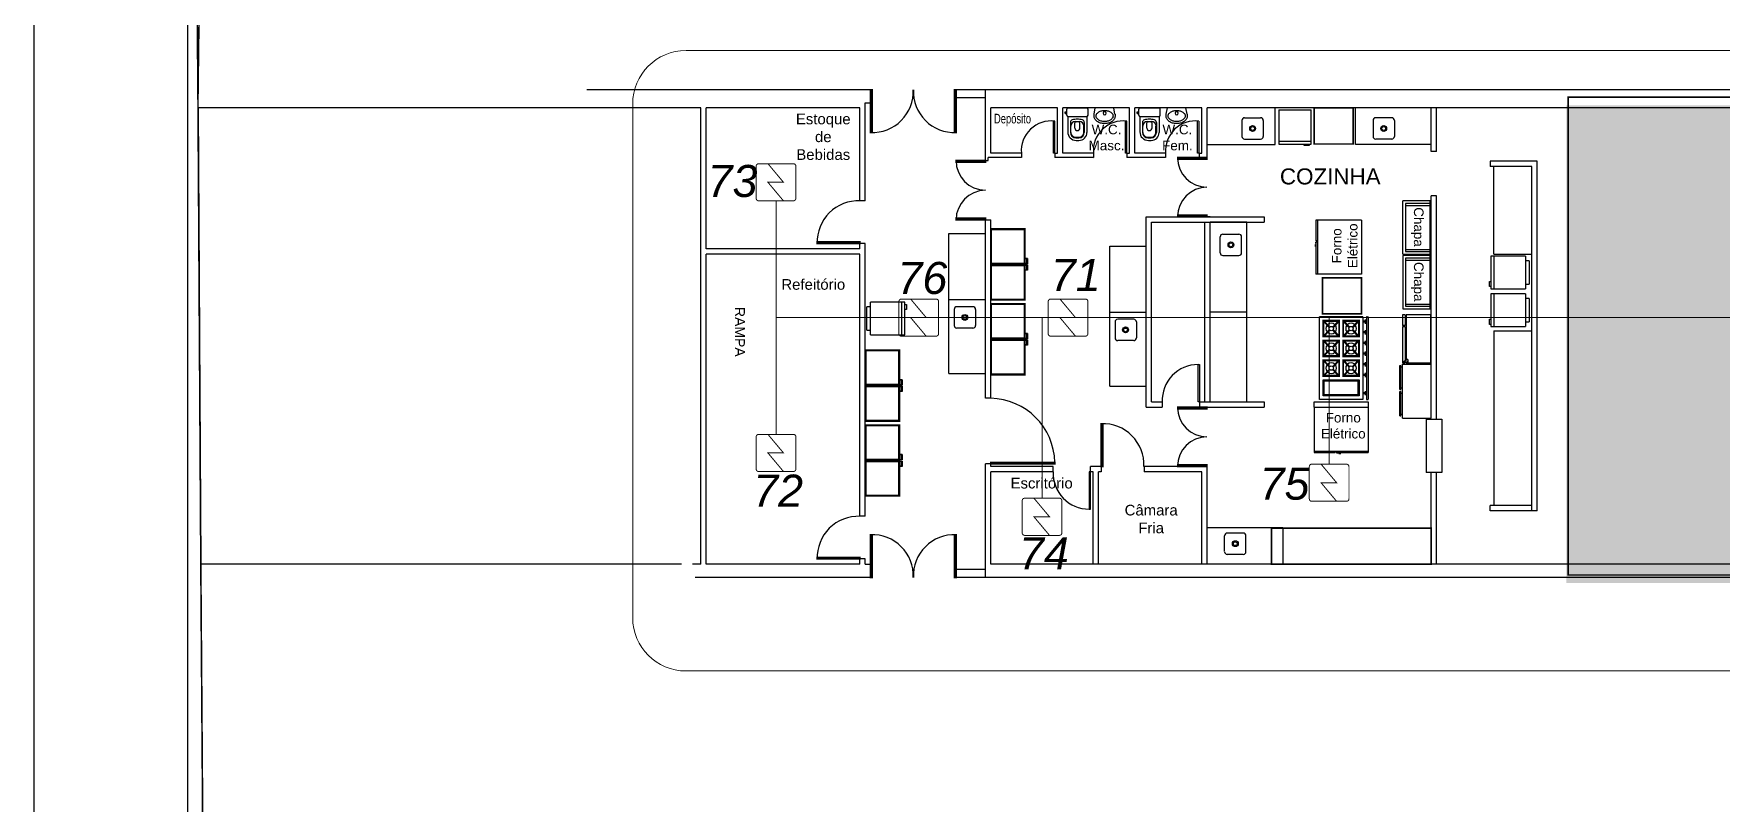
# Model space of a CAD drawing. Header units: metres. Extents: x -331 to 2982, y 362 to 2539.
# Drawn here: x 735.4 to 767, y 942.33 to 956.75 of the extents above; entities that cross this region are included whole.
import ezdxf
from ezdxf.enums import TextEntityAlignment as Align

# ---------------------------------------------------------------- set-up
doc = ezdxf.new("R2010")
doc.units = ezdxf.units.M
doc.layers.get('0').update_dxf_attribs({"color": 251})
doc.layers.add('_salas', color=251, linetype='Continuous', plot=False)
for name, color, linetype in [('CX', 251, 'Continuous'), ('DET. FUMAÇA', 1, 'Continuous'), ('Div', 251, 'Continuous'), ('Mob', 251, 'Continuous'), ('Pis', 251, 'Continuous')]:
    doc.layers.add(name, color=color, linetype=linetype)
doc.styles.add('ARIAL', font='arial.ttf')
doc.styles.add('DESTAQUE', font='arial.ttf', dxfattribs={"height": 0.4})
doc.styles.get("Standard").update_dxf_attribs({"font": 'arial.ttf', "height": 0.3})
doc.styles.add('X3G_ENTITY_14169C85', font='arial.ttf', dxfattribs={"height": 0.6})
doc.styles.add('X3G_ENTITY_14169C87', font='arial.ttf', dxfattribs={"height": 0.6})
doc.styles.add('X3G_ENTITY_14169C89', font='arial.ttf', dxfattribs={"height": 0.6})
doc.styles.add('X3G_ENTITY_14169C8B', font='arial.ttf', dxfattribs={"height": 0.6})
doc.styles.add('X3G_ENTITY_14169C8D', font='arial.ttf', dxfattribs={"height": 0.6})
doc.styles.add('X3G_ENTITY_14169C95', font='arial.ttf', dxfattribs={"height": 0.6})
doc.styles.add('X3G_ENTITY_14209911', font='arial.ttf', dxfattribs={"height": 0.2})

# ---------------------------------------------------------------- blocks, each defined once
blk = doc.blocks.new('Detector de fumaça')
at = {"layer": 'DET. FUMAÇA', "linetype": 'Continuous', "lineweight": 15, "const_width": 0.0187}
blk.add_lwpolyline([(774.599, 539.816), (775.249, 539.816, -0.414214), (775.296, 539.769), (775.296, 539.167, -0.414214), (775.249, 539.12), (774.599, 539.12, -0.414214), (774.553, 539.167), (774.553, 539.769, -0.414214)], format="xyb", close=True, dxfattribs=at)
blk.add_lwpolyline([(774.773, 539.816), (775.064, 539.468), (774.773, 539.468), (775.064, 539.12)], dxfattribs=at)
blk = doc.blocks.new('VOG13')
at = {"layer": 'Mob'}
for p, q in [((-23, -8.8), (-21.5, -8.8)), ((-23, -12.2), (-23, -8.8)), ((-23, -12.2), (-21.5, -12.2)), ((-21.5, -12.2), (-21.5, -8.8)), ((-21.5, -9), (-20, -9)), ((-21.5, -12), (-20, -12)), ((-20, -15), (-20, -4)), ((-18, -17.4), (-18, -46.5)), ((-17.5, -1.5), (17.5, -1.5)), ((-17.5, -17.5), (17.5, -17.5)), ((-13, -28.6), (-13, -35.9)), ((-4.8, -39.2), (-4.8, -28.6)), ((-3.8, -27.1), (3.8, -27.1)), ((4.8, -39.2), (4.8, -28.6)), ((13, -28.6), (13, -35.9)), ((18, -17.4), (18, -47.5)), ((20, -15), (20, -4)), ((-13, -35.9), (-13, -47.5)), ((-12.2, -47.6), (-12.2, -35.6)), ((-3.3, -56.6), (3.2, -56.6)), ((-3, -57.5), (3, -57.5)), ((-2, -62.5), (3, -62.5)), ((12.2, -47.6), (12.2, -35.6)), ((13, -35.9), (13, -47.5))]:
    blk.add_line(p, q, dxfattribs=at)
for centre, radius, start, end in [((-17.5, -4), 2.5, 90, 180), ((-17.5, -15), 2.5, 180, 270), ((-7.8, -28.7), 5.19, 109.3784, 179.5279), ((-3.8, -35.6), 8.5, 90, 180), ((5.6, -107.1), 84.6, 93.7724, 100.2788), ((-0.9, -40.3), 12.4, 85.9075, 108.4979), ((-5.6, -107.1), 84.6, 79.7212, 86.2276), ((0.9, -40.3), 12.4, 71.5021, 94.0925), ((3.8, -35.6), 8.5, 0, 90), ((7.8, -28.7), 5.19, 0.4721, 70.6216), ((17.5, -4), 2.5, 0, 90), ((17.5, -15), 2.5, 270, 0), ((-2, -46.5), 16, 180, 270), ((-3, -47.5), 10, 180, 270), ((-3.3, -47.6), 9, 180, 270), ((0, -39.2), 4.8, 180, 0), ((3, -47.5), 10, 270, 0), ((3, -47.5), 15, 270, 0), ((3.2, -47.6), 9, 270, 0)]:
    blk.add_arc(centre, radius, start, end, dxfattribs=at)
blk = doc.blocks.new('LAVAT-P')
for p, q in [((-0.194, -0.138), (-0.174, -0.02)), ((-0.174, -0.02), (0.174, -0.02)), ((0.194, -0.138), (0.174, -0.02))]:
    blk.add_line(p, q)
blk.add_lwpolyline([(-0.197, -0.172, 0.130645), (-0.184, -0.224, 0.106519), (-0.14, -0.273, 0.084024), (-0.078, -0.304, 0.072973), (0, -0.315, 0.072973), (0.078, -0.304, 0.084024), (0.14, -0.273, 0.106519), (0.184, -0.224, 0.130645), (0.198, -0.172, 0.130645)], format="xyb")
blk.add_lwpolyline([(0.16, -0.172, 0.130645), (0.151, -0.139, 0.106519), (0.117, -0.102, 0.084024), (0.067, -0.077, 0.072973), (0, -0.067, 0.072973), (-0.067, -0.077, 0.084024), (-0.117, -0.102, 0.106519), (-0.151, -0.139, 0.130645), (-0.159, -0.172, 0.130645), (-0.151, -0.205, 0.106519), (-0.117, -0.242, 0.084024), (-0.067, -0.267, 0.072973), (0, -0.277, 0.072973), (0.067, -0.267, 0.084024), (0.117, -0.242, 0.106519), (0.151, -0.205, 0.130645)], format="xyb", close=True)
blk.add_circle((0, -0.121), 0.03)
for start, end in [(170, 180), (360, 10)]:
    blk.add_arc((0, -0.172), 0.198, start, end)
blk = doc.blocks.new('porta .7')
at = {"layer": 'CX', "ltscale": 8}
blk.add_lwpolyline([(0, 0), (0.03, 0), (0.03, 0.7), (0, 0.7)], close=True, dxfattribs=at)
at = {"layer": 'CX', "color": 1, "ltscale": 8}
blk.add_arc((0.03, 0.029), 0.671, 357.4911, 90, dxfattribs=at)

msp = doc.modelspace()

# ---------------------------------------------------------------- hatches: boundary and pattern name
at = {"layer": '_salas', "transparency": 33554559}
h = msp.add_hatch(color=256, dxfattribs=at)
h.dxf.hatch_style = 1
h.paths.add_polyline_path([(779.351, 955.411), (776.826, 955.411), (776.826, 956.986), (779.351, 956.986), (792.881, 956.986), (792.881, 959.011), (795.12, 959.011), (795.12, 968.046), (770.956, 968.046), (770.956, 955.411), (764.106, 955.411), (764.106, 946.461), (770.956, 946.461), (770.956, 905.926), (795.406, 905.926), (795.406, 912.361), (773.841, 912.361), (773.841, 913.961), (777.366, 913.961), (777.366, 941.136), (776.426, 941.136), (776.426, 946.461), (779.351, 946.461)])

# ---------------------------------------------------------------- linework, layer by layer
at = {"lineweight": 0}
msp.add_lwpolyline([(924.793, 803.353), (923.977, 997.797, 0.414222), (918.991, 1002.798, 0.000679), (885.373, 1002.81), (885.373, 1011.002), (885.373, 1011.602), (886.346, 1011.602, 0.742789), (887.202, 1015.306), (883.812, 1016.616), (861.104, 1023.517), (822.286, 1041.497), (810.536, 1047.218), (766.937, 1070.37), (744.433, 1083.333), (742.89, 1084.221), (740.77, 1085.453, 0.577621), (738.214, 1083.99), (738.288, 1030.283), (738.258, 981.963), (738.478, 955.361), (738.53, 946.811), (739.233, 850.325)], format="xyb", dxfattribs=at)
msp.add_lwpolyline([(770.989, 955.561), (764.139, 955.561), (764.139, 946.611), (770.989, 946.611)], dxfattribs=at)
at = {"layer": 'CX', "ltscale": 8}
msp.add_lwpolyline([(757.236, 949.854), (757.206, 949.854), (757.206, 950.554), (757.236, 950.554)], close=True, dxfattribs=at)
at = {"layer": 'CX', "color": 251, "ltscale": 8, "true_color": 0x606060}
msp.add_arc((757.206, 949.883), 0.671, 90, 182.5089, dxfattribs=at)
at = {"layer": 'Div', "color": 230, "linetype": 'Continuous', "lineweight": 0}
for p, q in [((747.618, 956.436), (768.511, 956.436)), ((746.618, 945.813), (746.618, 955.436)), ((767.27, 944.813), (747.618, 944.813))]:
    msp.add_line(p, q, dxfattribs=at)
at = {"layer": 'Div', "lineweight": 0}
for p, q in [((758.653, 954.676), (758.653, 955.361)), ((760.153, 954.676), (760.153, 955.361)), ((761.574, 954.541), (761.574, 955.361)), ((761.674, 954.541), (761.674, 955.361)), ((761.674, 954.541), (761.574, 954.541)), ((763.554, 954.361), (762.674, 954.361)), ((762.674, 954.361), (762.674, 954.261)), ((763.454, 954.261), (762.674, 954.261)), ((763.454, 947.811), (763.454, 954.261)), ((763.554, 947.811), (763.554, 954.361)), ((761.674, 953.711), (761.574, 953.711)), ((761.574, 949.548), (761.574, 953.711)), ((761.674, 949.529), (761.674, 953.711)), ((756.236, 949.754), (756.236, 953.32)), ((756.236, 953.32), (758.445, 953.32)), ((756.336, 949.854), (756.336, 953.22)), ((756.336, 953.22), (758.445, 953.22)), ((757.436, 953.32), (757.336, 953.32)), ((757.336, 949.854), (757.336, 953.22)), ((757.436, 949.854), (757.436, 953.22)), ((758.121, 953.22), (757.436, 953.22)), ((752.539, 953.006), (753.224, 953.006)), ((752.539, 950.384), (753.224, 950.384)), ((756.236, 949.754), (756.536, 949.754)), ((756.336, 949.854), (756.536, 949.854)), ((756.536, 949.854), (756.536, 949.754)), ((757.236, 949.854), (758.445, 949.854)), ((757.236, 949.854), (757.236, 949.754)), ((757.236, 949.754), (758.445, 949.754)), ((761.477, 949.529), (761.77, 949.529)), ((761.477, 949.529), (761.477, 948.529)), ((761.77, 949.529), (761.77, 948.529)), ((753.324, 948.694), (754.524, 948.694)), ((757.274, 948.644), (757.374, 948.644)), ((761.77, 948.529), (761.477, 948.529)), ((761.574, 946.811), (761.574, 948.529)), ((761.674, 946.811), (761.674, 948.529)), ((763.454, 947.911), (762.674, 947.911)), ((762.674, 947.811), (762.674, 947.911)), ((763.554, 947.811), (762.674, 947.811))]:
    msp.add_line(p, q, dxfattribs=at)
at = {"layer": 'Div', "color": 150, "linetype": 'Continuous', "lineweight": 0}
for p, q in [((749.302, 949.245), (749.302, 953.619)), ((749.302, 951.432), (781.438, 951.432)), ((754.285, 948.049), (754.285, 951.432)), ((759.661, 948.687), (759.661, 951.432))]:
    msp.add_line(p, q, dxfattribs=at)
at = {"layer": 'Div', "lineweight": 0}
msp.add_lwpolyline([(754.524, 948.721), (754.524, 948.694), (753.324, 948.694), (753.324, 948.721)], close=True, dxfattribs=at)
at = {"layer": 'Div', "color": 230, "linetype": 'Continuous', "lineweight": 0}
for centre, start, end in [((747.618, 955.436), 90, 180), ((747.618, 945.813), 180, 270)]:
    msp.add_arc(centre, 1, start, end, dxfattribs=at)
at = {"layer": 'Pis'}
for p, q in [((738.478, 955.361), (738.773, 980.047)), ((735.401, 960.19), (735.406, 925.584)), ((738.281, 960.19), (738.286, 925.585)), ((751.074, 955.699), (745.759, 955.699)), ((753.224, 955.699), (752.674, 955.699)), ((769.359, 955.699), (753.224, 955.699)), ((753.224, 954.43), (753.224, 955.699)), ((753.224, 954.373), (753.224, 955.699)), ((738.478, 955.361), (738.53, 946.811)), ((745.834, 955.361), (738.478, 955.361)), ((747.894, 955.361), (745.834, 955.361)), ((747.894, 946.811), (747.894, 955.361)), ((750.874, 955.361), (747.994, 955.361)), ((747.994, 952.721), (747.994, 955.361)), ((750.874, 953.621), (750.874, 955.361)), ((750.974, 953.621), (750.974, 955.454)), ((750.974, 955.454), (751.074, 955.454)), ((753.224, 955.549), (752.674, 955.549)), ((754.574, 955.361), (753.324, 955.361)), ((753.324, 954.511), (753.324, 955.361)), ((754.574, 954.511), (754.574, 955.361)), ((755.924, 955.361), (754.674, 955.361)), ((754.674, 954.511), (754.674, 955.361)), ((755.924, 954.511), (755.924, 955.361)), ((757.274, 955.361), (756.024, 955.361)), ((756.024, 954.511), (756.024, 955.361)), ((757.274, 954.511), (757.274, 955.361)), ((769.359, 955.361), (757.374, 955.361)), ((757.374, 954.43), (757.374, 955.361)), ((758.653, 954.676), (758.653, 955.361)), ((760.153, 954.676), (760.153, 955.361)), ((761.574, 954.541), (761.574, 955.361)), ((761.674, 954.541), (761.674, 955.361)), ((754.497, 954.511), (754.497, 955.111)), ((754.524, 954.511), (754.524, 955.111)), ((754.524, 954.511), (754.524, 955.111)), ((755.847, 954.511), (755.847, 955.111)), ((755.874, 954.511), (755.874, 955.111)), ((755.874, 954.511), (755.874, 955.111)), ((757.197, 954.511), (757.197, 955.111)), ((757.224, 954.511), (757.224, 955.111)), ((757.224, 954.511), (757.224, 955.111)), ((758.028, 955.124), (758.028, 954.826)), ((758.078, 955.176), (758.378, 955.176)), ((758.078, 955.176), (758.378, 955.176)), ((758.428, 955.124), (758.428, 954.826)), ((758.716, 955.327), (758.716, 954.683)), ((758.716, 955.327), (759.327, 955.327)), ((759.327, 954.683), (759.327, 955.327)), ((760.483, 955.124), (760.483, 954.826)), ((760.833, 955.176), (760.533, 955.176)), ((760.833, 955.176), (760.533, 955.176)), ((760.883, 955.124), (760.883, 954.826)), ((758.078, 954.776), (758.378, 954.776)), ((758.716, 954.739), (759.327, 954.739)), ((760.833, 954.776), (760.533, 954.776)), ((753.897, 954.43), (753.274, 954.43)), ((753.274, 954.373), (753.274, 954.43)), ((753.897, 954.511), (753.324, 954.511)), ((753.897, 954.511), (753.897, 954.43)), ((754.524, 954.511), (754.497, 954.511)), ((754.524, 954.511), (754.497, 954.511)), ((754.524, 954.511), (754.574, 954.511)), ((754.524, 954.511), (754.524, 954.43)), ((755.247, 954.43), (754.524, 954.43)), ((755.247, 954.511), (754.674, 954.511)), ((755.247, 954.511), (755.247, 954.43)), ((755.874, 954.511), (755.847, 954.511)), ((755.874, 954.511), (755.847, 954.511)), ((755.874, 954.511), (755.924, 954.511)), ((755.874, 954.511), (755.874, 954.43)), ((756.597, 954.43), (755.874, 954.43)), ((756.597, 954.511), (756.024, 954.511)), ((756.597, 954.511), (756.597, 954.43)), ((757.224, 954.511), (757.197, 954.511)), ((757.224, 954.511), (757.197, 954.511)), ((757.224, 954.511), (757.274, 954.511)), ((757.224, 954.511), (757.224, 954.43)), ((757.374, 954.43), (757.224, 954.43)), ((757.224, 954.43), (757.374, 954.43)), ((757.374, 954.676), (758.653, 954.676)), ((758.716, 954.683), (759.327, 954.683)), ((759.191, 954.654), (759.191, 954.683)), ((759.285, 954.654), (759.191, 954.654)), ((759.285, 954.683), (759.285, 954.654)), ((761.574, 954.676), (760.153, 954.676)), ((761.674, 954.541), (761.574, 954.541)), ((753.224, 954.373), (753.274, 954.373)), ((755.247, 954.411), (755.247, 954.411)), ((755.247, 954.411), (755.247, 954.411)), ((755.247, 954.411), (755.247, 954.411)), ((755.247, 954.411), (755.247, 954.411)), ((755.247, 954.411), (755.247, 954.411)), ((763.554, 954.361), (762.674, 954.361)), ((762.674, 954.361), (762.674, 954.261)), ((763.454, 954.261), (762.674, 954.261)), ((762.748, 952.623), (762.748, 954.261)), ((763.454, 947.811), (763.454, 954.261)), ((763.554, 947.811), (763.554, 954.361)), ((750.974, 953.621), (750.874, 953.621)), ((761.574, 953.619), (761.044, 953.619)), ((761.044, 952.619), (761.044, 953.619)), ((761.544, 953.569), (761.094, 953.569)), ((761.094, 953.569), (761.094, 952.669)), ((761.544, 953.529), (761.094, 953.529)), ((761.544, 953.619), (761.544, 952.619)), ((761.674, 953.711), (761.574, 953.711)), ((761.574, 949.548), (761.574, 953.711)), ((761.574, 952.619), (761.574, 953.619)), ((761.674, 949.529), (761.674, 953.711)), ((753.224, 949.921), (753.224, 953.263)), ((753.224, 953.263), (753.324, 953.263)), ((753.324, 949.921), (753.324, 953.263)), ((756.236, 949.754), (756.236, 953.32)), ((756.236, 953.32), (758.445, 953.32)), ((756.336, 949.854), (756.336, 953.22)), ((756.336, 953.22), (758.445, 953.22)), ((757.436, 953.32), (757.336, 953.32)), ((757.336, 949.854), (757.336, 953.22)), ((757.436, 949.854), (757.436, 953.22)), ((758.121, 953.22), (757.436, 953.22)), ((758.121, 949.854), (758.121, 953.22)), ((758.445, 953.32), (758.445, 953.22)), ((759.413, 953.259), (759.413, 952.869)), ((759.443, 953.259), (759.413, 953.259)), ((759.443, 953.259), (759.443, 952.247)), ((760.264, 953.259), (759.443, 953.259)), ((760.264, 953.259), (760.264, 952.247)), ((752.539, 950.384), (752.539, 953.006)), ((752.539, 953.006), (753.224, 953.006)), ((757.621, 952.645), (757.621, 952.945)), ((757.621, 952.645), (757.621, 952.945)), ((757.673, 952.995), (757.971, 952.995)), ((758.021, 952.645), (758.021, 952.945)), ((759.443, 952.869), (759.413, 952.869)), ((759.413, 952.847), (759.413, 952.247)), ((759.443, 952.847), (759.413, 952.847)), ((750.874, 952.721), (747.994, 952.721)), ((750.874, 952.621), (747.994, 952.621)), ((747.994, 946.811), (747.994, 952.621)), ((750.874, 952.721), (750.874, 952.821)), ((750.974, 952.821), (750.874, 952.821)), ((750.874, 947.711), (750.874, 952.621)), ((750.974, 947.711), (750.974, 952.821)), ((754.014, 952.539), (753.964, 952.539)), ((754.014, 952.534), (753.964, 952.534)), ((753.994, 952.534), (753.994, 952.444)), ((754.014, 952.539), (754.014, 952.439)), ((755.551, 950.15), (755.551, 952.772)), ((755.551, 952.772), (756.236, 952.772)), ((757.673, 952.595), (757.971, 952.595)), ((759.413, 952.83), (759.397, 952.83)), ((759.397, 952.799), (759.397, 952.765)), ((759.397, 952.796), (759.413, 952.796)), ((761.044, 952.619), (761.574, 952.619)), ((761.574, 952.594), (761.044, 952.594)), ((761.044, 952.594), (761.044, 951.594)), ((761.094, 952.709), (761.544, 952.709)), ((761.094, 952.669), (761.544, 952.669)), ((761.544, 952.544), (761.094, 952.544)), ((761.094, 952.544), (761.094, 951.644)), ((761.544, 952.594), (761.544, 951.594)), ((763.336, 952.584), (762.692, 952.584)), ((762.692, 952.584), (762.692, 951.974)), ((762.748, 952.623), (763.454, 952.623)), ((762.748, 952.584), (762.748, 951.974)), ((763.336, 952.584), (763.336, 951.974)), ((753.964, 952.439), (753.324, 952.439)), ((753.964, 952.419), (753.324, 952.419)), ((754.014, 952.444), (753.964, 952.444)), ((754.014, 952.439), (753.964, 952.439)), ((753.964, 952.419), (754.014, 952.419)), ((753.964, 952.414), (754.014, 952.414)), ((754.014, 952.324), (753.964, 952.324)), ((754.014, 952.319), (753.964, 952.319)), ((753.994, 952.414), (753.994, 952.324)), ((754.014, 952.419), (754.014, 952.319)), ((759.443, 952.247), (759.413, 952.247)), ((760.264, 952.247), (759.443, 952.247)), ((761.544, 952.504), (761.094, 952.504)), ((763.405, 952.498), (763.336, 952.498)), ((763.405, 952.498), (763.405, 952.059)), ((762.663, 952.109), (762.692, 952.109)), ((762.663, 952.015), (762.663, 952.109)), ((762.692, 952.015), (762.663, 952.015)), ((762.692, 951.974), (763.336, 951.974)), ((763.336, 952.059), (763.405, 952.059)), ((751.001, 951.196), (751.001, 951.635)), ((751.07, 951.635), (751.001, 951.635)), ((751.714, 951.721), (751.07, 951.721)), ((751.07, 951.11), (751.07, 951.721)), ((751.658, 951.11), (751.658, 951.721)), ((751.714, 951.11), (751.714, 951.721)), ((751.714, 951.68), (751.743, 951.68)), ((751.743, 951.586), (751.714, 951.586)), ((751.743, 951.68), (751.743, 951.586)), ((752.539, 951.771), (753.224, 951.771)), ((752.639, 951.586), (752.639, 951.286)), ((752.986, 951.636), (752.689, 951.636)), ((753.039, 951.586), (753.039, 951.286)), ((753.039, 951.586), (753.039, 951.286)), ((761.044, 951.594), (761.574, 951.594)), ((761.094, 951.684), (761.544, 951.684)), ((761.094, 951.644), (761.544, 951.644)), ((763.336, 951.875), (762.692, 951.875)), ((762.692, 951.875), (762.692, 951.264)), ((762.748, 951.875), (762.748, 951.264)), ((763.336, 951.875), (763.336, 951.264)), ((763.405, 951.789), (763.336, 951.789)), ((763.405, 951.789), (763.405, 951.35)), ((755.551, 951.537), (756.236, 951.537)), ((755.651, 951.352), (755.651, 951.052)), ((755.998, 951.402), (755.701, 951.402)), ((756.051, 951.352), (756.051, 951.052)), ((756.051, 951.352), (756.051, 951.052)), ((758.121, 951.537), (757.436, 951.537)), ((760.291, 951.446), (759.481, 951.446)), ((759.481, 949.896), (759.481, 951.446)), ((759.561, 951.086), (759.561, 951.366)), ((759.561, 951.366), (759.841, 951.366)), ((759.561, 951.356), (759.66, 951.249)), ((759.571, 951.366), (759.67, 951.259)), ((759.66, 951.249), (759.67, 951.259)), ((759.831, 951.366), (759.731, 951.259)), ((759.741, 951.249), (759.731, 951.259)), ((759.841, 951.356), (759.741, 951.249)), ((759.841, 951.366), (759.841, 951.086)), ((759.931, 951.086), (759.931, 951.366)), ((759.931, 951.366), (760.211, 951.366)), ((759.931, 951.356), (760.03, 951.249)), ((759.941, 951.366), (760.04, 951.259)), ((760.03, 951.249), (760.04, 951.259)), ((760.201, 951.366), (760.101, 951.259)), ((760.111, 951.249), (760.101, 951.259)), ((760.211, 951.356), (760.111, 951.249)), ((760.211, 951.366), (760.211, 951.086)), ((760.334, 951.365), (760.29, 951.365)), ((760.334, 951.345), (760.29, 951.345)), ((760.291, 951.446), (760.291, 949.896)), ((760.361, 951.365), (760.357, 951.365)), ((760.361, 951.345), (760.357, 951.345)), ((760.361, 951.439), (760.361, 949.903)), ((760.368, 951.446), (760.384, 951.446)), ((760.391, 951.439), (760.391, 949.903)), ((761.086, 951.482), (761.036, 951.482)), ((761.036, 951.482), (761.036, 951.282)), ((761.086, 951.282), (761.036, 951.282)), ((761.036, 951.262), (761.036, 950.582)), ((761.086, 951.262), (761.036, 951.262)), ((761.086, 951.482), (761.086, 951.282)), ((761.106, 951.452), (761.086, 951.452)), ((761.106, 951.312), (761.086, 951.312)), ((761.086, 951.262), (761.086, 950.628)), ((761.106, 951.482), (761.106, 950.639)), ((761.563, 951.482), (761.106, 951.482)), ((761.563, 950.582), (761.563, 951.482)), ((762.663, 951.4), (762.692, 951.4)), ((762.663, 951.306), (762.663, 951.4)), ((762.692, 951.306), (762.663, 951.306)), ((762.692, 951.264), (763.336, 951.264)), ((763.336, 951.35), (763.405, 951.35)), ((751.001, 951.196), (751.07, 951.196)), ((751.07, 951.11), (751.714, 951.11)), ((752.986, 951.236), (752.689, 951.236)), ((753.964, 951.036), (753.324, 951.036)), ((753.964, 951.016), (753.324, 951.016)), ((754.014, 951.136), (753.964, 951.136)), ((754.014, 951.131), (753.964, 951.131)), ((754.014, 951.041), (753.964, 951.041)), ((754.014, 951.036), (753.964, 951.036)), ((753.964, 951.016), (754.014, 951.016)), ((753.964, 951.011), (754.014, 951.011)), ((753.994, 951.131), (753.994, 951.041)), ((753.994, 951.011), (753.994, 950.921)), ((754.014, 951.136), (754.014, 951.036)), ((754.014, 951.016), (754.014, 950.916)), ((755.998, 951.002), (755.701, 951.002)), ((759.561, 951.096), (759.66, 951.203)), ((759.841, 951.086), (759.561, 951.086)), ((759.561, 950.716), (759.561, 950.996)), ((759.561, 950.996), (759.841, 950.996)), ((759.561, 950.986), (759.66, 950.879)), ((759.571, 951.086), (759.67, 951.193)), ((759.571, 950.996), (759.67, 950.889)), ((759.66, 951.203), (759.67, 951.193)), ((759.741, 951.203), (759.731, 951.193)), ((759.831, 951.086), (759.731, 951.193)), ((759.831, 950.996), (759.731, 950.889)), ((759.841, 951.096), (759.741, 951.203)), ((759.841, 950.986), (759.741, 950.879)), ((759.841, 950.996), (759.841, 950.716)), ((759.931, 951.096), (760.03, 951.203)), ((760.211, 951.086), (759.931, 951.086)), ((759.931, 950.996), (760.211, 950.996)), ((759.931, 950.716), (759.931, 950.996)), ((759.931, 950.986), (760.03, 950.879)), ((759.941, 951.086), (760.04, 951.193)), ((759.941, 950.996), (760.04, 950.889)), ((760.03, 951.203), (760.04, 951.193)), ((760.111, 951.203), (760.101, 951.193)), ((760.201, 951.086), (760.101, 951.193)), ((760.201, 950.996), (760.101, 950.889)), ((760.211, 951.096), (760.111, 951.203)), ((760.211, 950.986), (760.111, 950.879)), ((760.211, 950.996), (760.211, 950.716)), ((760.334, 951.165), (760.29, 951.165)), ((760.334, 951.145), (760.29, 951.145)), ((760.334, 950.965), (760.29, 950.965)), ((760.334, 950.945), (760.29, 950.945)), ((760.361, 951.165), (760.357, 951.165)), ((760.361, 951.145), (760.357, 951.145)), ((760.361, 950.965), (760.357, 950.965)), ((760.361, 950.945), (760.357, 950.945)), ((761.106, 951.232), (761.086, 951.232)), ((761.091, 951.232), (761.091, 950.631)), ((761.101, 951.232), (761.101, 950.636)), ((762.748, 951.187), (762.748, 947.911)), ((762.748, 951.187), (763.454, 951.187)), ((754.014, 950.921), (753.964, 950.921)), ((754.014, 950.916), (753.964, 950.916)), ((759.561, 950.726), (759.66, 950.833)), ((759.841, 950.716), (759.561, 950.716)), ((759.561, 950.626), (759.841, 950.626)), ((759.561, 950.346), (759.561, 950.626)), ((759.571, 950.716), (759.67, 950.823)), ((759.571, 950.626), (759.67, 950.519)), ((759.66, 950.879), (759.67, 950.889)), ((759.66, 950.833), (759.67, 950.823)), ((759.741, 950.879), (759.731, 950.889)), ((759.741, 950.833), (759.731, 950.823)), ((759.831, 950.716), (759.731, 950.823)), ((759.831, 950.626), (759.731, 950.519)), ((759.841, 950.726), (759.741, 950.833)), ((759.841, 950.626), (759.841, 950.346)), ((759.931, 950.726), (760.03, 950.833)), ((760.211, 950.716), (759.931, 950.716)), ((759.931, 950.626), (760.211, 950.626)), ((759.931, 950.346), (759.931, 950.626)), ((759.941, 950.716), (760.04, 950.823)), ((759.941, 950.626), (760.04, 950.519)), ((760.03, 950.879), (760.04, 950.889)), ((760.03, 950.833), (760.04, 950.823)), ((760.111, 950.879), (760.101, 950.889)), ((760.111, 950.833), (760.101, 950.823)), ((760.201, 950.716), (760.101, 950.823)), ((760.201, 950.626), (760.101, 950.519)), ((760.211, 950.726), (760.111, 950.833)), ((760.211, 950.626), (760.211, 950.346)), ((760.334, 950.765), (760.29, 950.765)), ((760.334, 950.745), (760.29, 950.745)), ((760.361, 950.765), (760.357, 950.765)), ((760.361, 950.745), (760.357, 950.745)), ((761.056, 950.611), (761.117, 950.645)), ((761.136, 950.645), (761.117, 950.645)), ((761.136, 950.645), (761.136, 950.6)), ((752.539, 950.384), (753.224, 950.384)), ((759.561, 950.616), (759.66, 950.509)), ((759.561, 950.356), (759.66, 950.463)), ((759.841, 950.346), (759.561, 950.346)), ((759.571, 950.346), (759.67, 950.453)), ((759.66, 950.509), (759.67, 950.519)), ((759.66, 950.463), (759.67, 950.453)), ((759.741, 950.509), (759.731, 950.519)), ((759.741, 950.463), (759.731, 950.453)), ((759.831, 950.346), (759.731, 950.453)), ((759.841, 950.616), (759.741, 950.509)), ((759.841, 950.356), (759.741, 950.463)), ((759.931, 950.616), (760.03, 950.509)), ((759.931, 950.356), (760.03, 950.463)), ((760.211, 950.346), (759.931, 950.346)), ((759.941, 950.346), (760.04, 950.453)), ((760.03, 950.509), (760.04, 950.519)), ((760.03, 950.463), (760.04, 950.453)), ((760.111, 950.509), (760.101, 950.519)), ((760.111, 950.463), (760.101, 950.453)), ((760.201, 950.346), (760.101, 950.453)), ((760.211, 950.616), (760.111, 950.509)), ((760.211, 950.356), (760.111, 950.463)), ((760.334, 950.565), (760.29, 950.565)), ((760.334, 950.545), (760.29, 950.545)), ((760.334, 950.365), (760.29, 950.365)), ((760.334, 950.345), (760.29, 950.345)), ((760.361, 950.565), (760.357, 950.565)), ((760.361, 950.545), (760.357, 950.545)), ((760.361, 950.365), (760.357, 950.365)), ((760.361, 950.345), (760.357, 950.345)), ((760.986, 950.088), (760.986, 950.538)), ((760.986, 950.538), (761.006, 950.538)), ((761.006, 950.088), (761.006, 950.538)), ((761.006, 950.508), (761.036, 950.508)), ((761.036, 950.582), (761.086, 950.582)), ((761.036, 949.548), (761.036, 950.559)), ((761.036, 949.548), (761.036, 950.559)), ((761.036, 950.559), (761.574, 950.559)), ((761.056, 950.611), (761.056, 950.6)), ((761.136, 950.6), (761.056, 950.6)), ((761.086, 950.6), (761.086, 950.582)), ((761.106, 950.6), (761.106, 950.582)), ((761.106, 950.582), (761.563, 950.582)), ((751.614, 950.168), (750.974, 950.168)), ((751.614, 950.148), (750.974, 950.148)), ((751.664, 950.268), (751.614, 950.268)), ((751.664, 950.263), (751.614, 950.263)), ((751.664, 950.173), (751.614, 950.173)), ((751.664, 950.168), (751.614, 950.168)), ((751.614, 950.148), (751.664, 950.148)), ((751.614, 950.143), (751.664, 950.143)), ((751.664, 950.053), (751.614, 950.053)), ((751.664, 950.048), (751.614, 950.048)), ((751.644, 950.263), (751.644, 950.173)), ((751.644, 950.143), (751.644, 950.053)), ((751.664, 950.268), (751.664, 950.168)), ((751.664, 950.148), (751.664, 950.048)), ((755.551, 950.15), (756.236, 950.15)), ((759.549, 949.966), (759.549, 950.266)), ((759.549, 950.266), (760.221, 950.266)), ((759.569, 950.246), (759.559, 950.256)), ((759.559, 949.976), (759.559, 950.256)), ((759.559, 950.256), (760.211, 950.256)), ((759.569, 949.986), (759.569, 950.246)), ((759.569, 950.246), (760.201, 950.246)), ((760.201, 950.246), (760.211, 950.256)), ((760.201, 950.246), (760.201, 949.986)), ((760.211, 950.256), (760.211, 949.976)), ((760.221, 950.266), (760.221, 949.966)), ((760.334, 950.026), (760.29, 950.026)), ((760.334, 950.006), (760.29, 950.006)), ((760.361, 950.026), (760.357, 950.026)), ((760.361, 950.006), (760.357, 950.006)), ((760.986, 950.088), (761.006, 950.088)), ((760.986, 949.595), (760.986, 950.045)), ((760.986, 950.045), (761.006, 950.045)), ((761.006, 950.118), (761.036, 950.118)), ((761.006, 949.595), (761.006, 950.045)), ((761.006, 950.015), (761.036, 950.015)), ((753.324, 949.921), (753.224, 949.921)), ((756.236, 949.754), (756.536, 949.754)), ((756.336, 949.854), (756.536, 949.854)), ((756.536, 949.854), (756.536, 949.754)), ((757.236, 949.854), (758.445, 949.854)), ((757.236, 949.854), (757.236, 949.754)), ((757.236, 949.754), (758.445, 949.754)), ((758.445, 949.854), (758.445, 949.754)), ((759.381, 949.754), (759.381, 949.854)), ((759.381, 949.854), (760.39, 949.854)), ((759.381, 949.754), (760.39, 949.754)), ((759.383, 949.754), (759.383, 948.933)), ((759.383, 949.754), (760.395, 949.754)), ((760.291, 949.896), (759.481, 949.896)), ((760.221, 949.966), (759.549, 949.966)), ((759.569, 949.986), (759.559, 949.976)), ((760.211, 949.976), (759.559, 949.976)), ((760.201, 949.986), (759.569, 949.986)), ((760.201, 949.986), (760.211, 949.976)), ((760.368, 949.896), (760.384, 949.896)), ((760.39, 949.854), (760.39, 949.754)), ((760.395, 949.754), (760.395, 948.933)), ((760.986, 949.595), (761.006, 949.595)), ((761.006, 949.625), (761.036, 949.625)), ((761.036, 949.548), (761.574, 949.548)), ((761.477, 949.529), (761.77, 949.529)), ((761.477, 949.529), (761.477, 948.529)), ((761.77, 949.529), (761.77, 948.529)), ((751.614, 948.765), (750.974, 948.765)), ((751.614, 948.745), (750.974, 948.745)), ((751.664, 948.865), (751.614, 948.865)), ((751.664, 948.86), (751.614, 948.86)), ((751.664, 948.77), (751.614, 948.77)), ((751.664, 948.765), (751.614, 948.765)), ((751.614, 948.745), (751.664, 948.745)), ((751.614, 948.74), (751.664, 948.74)), ((751.644, 948.86), (751.644, 948.77)), ((751.644, 948.74), (751.644, 948.65)), ((751.664, 948.865), (751.664, 948.765)), ((751.664, 948.745), (751.664, 948.645)), ((759.383, 948.933), (760.395, 948.933)), ((759.383, 948.933), (759.383, 948.903)), ((759.383, 948.903), (759.773, 948.903)), ((759.773, 948.933), (759.773, 948.903)), ((759.795, 948.933), (759.795, 948.903)), ((759.795, 948.903), (760.395, 948.903)), ((759.812, 948.903), (759.812, 948.887)), ((759.843, 948.887), (759.877, 948.887)), ((759.845, 948.887), (759.845, 948.903)), ((760.395, 948.933), (760.395, 948.903)), ((751.664, 948.65), (751.614, 948.65)), ((751.664, 948.645), (751.614, 948.645)), ((753.224, 946.566), (753.224, 948.694)), ((753.324, 948.694), (753.224, 948.694)), ((753.324, 948.694), (754.524, 948.694)), ((753.324, 948.644), (753.324, 948.694)), ((754.494, 948.644), (753.324, 948.644)), ((753.324, 946.811), (753.324, 948.544)), ((754.494, 948.544), (753.324, 948.544)), ((754.494, 948.544), (754.494, 948.644)), ((755.394, 948.644), (755.194, 948.644)), ((755.194, 948.544), (755.194, 948.644)), ((755.244, 948.544), (755.194, 948.544)), ((755.244, 946.811), (755.244, 948.544)), ((755.344, 946.811), (755.344, 948.544)), ((755.394, 948.544), (755.344, 948.544)), ((755.394, 948.644), (755.394, 948.544)), ((757.374, 948.644), (756.194, 948.644)), ((756.194, 948.644), (756.194, 948.544)), ((757.274, 948.544), (756.194, 948.544)), ((757.274, 948.644), (757.374, 948.644)), ((757.274, 946.811), (757.274, 948.544)), ((757.374, 946.811), (757.374, 948.644)), ((761.77, 948.529), (761.477, 948.529)), ((761.574, 946.811), (761.574, 948.529)), ((761.674, 946.811), (761.674, 948.529)), ((763.454, 947.911), (762.674, 947.911)), ((762.674, 947.811), (762.674, 947.911)), ((763.554, 947.811), (762.674, 947.811)), ((750.974, 947.711), (750.874, 947.711)), ((758.795, 947.496), (757.374, 947.496)), ((758.795, 947.496), (758.795, 946.811)), ((757.704, 947.049), (757.704, 947.346)), ((758.054, 947.396), (757.754, 947.396)), ((758.104, 947.049), (758.104, 947.346)), ((750.974, 946.911), (750.874, 946.911)), ((750.874, 946.811), (750.874, 946.911)), ((750.974, 946.811), (750.974, 946.911)), ((758.054, 946.996), (757.754, 946.996)), ((758.054, 946.996), (757.754, 946.996)), ((747.533, 946.811), (738.53, 946.811)), ((747.894, 946.811), (747.738, 946.811)), ((751.074, 946.566), (747.787, 946.566)), ((750.874, 946.811), (747.994, 946.811)), ((750.974, 946.811), (751.074, 946.811)), ((751.074, 946.566), (751.074, 946.811)), ((753.224, 946.716), (752.674, 946.716)), ((753.224, 946.566), (752.674, 946.566)), ((769.609, 946.566), (753.224, 946.566)), ((769.609, 946.811), (753.324, 946.811))]:
    msp.add_line(p, q, dxfattribs=at)
at = {"layer": 'Pis', "const_width": 0.03}
msp.add_lwpolyline([(924.793, 803.353), (923.977, 997.797, 0.414222), (918.991, 1002.798, 0.000679), (885.373, 1002.81), (885.373, 1011.002), (885.373, 1011.602), (886.346, 1011.602, 0.742789), (887.202, 1015.306), (883.812, 1016.616), (861.104, 1023.517), (822.286, 1041.497), (810.536, 1047.218), (766.937, 1070.37), (744.433, 1083.333), (742.89, 1084.221), (740.77, 1085.453, 0.577621), (738.214, 1083.99), (738.288, 1030.283), (738.258, 981.963), (738.478, 955.361), (738.53, 946.811), (739.233, 850.325)], format="xyb", dxfattribs=at)
for points in [[(751.104, 955.699), (751.074, 955.699), (751.074, 954.899), (751.104, 954.899)], [(752.644, 955.699), (752.674, 955.699), (752.674, 954.899), (752.644, 954.899)], [(760.113, 954.684), (759.381, 954.684), (759.381, 955.361), (760.113, 955.361)], [(757.374, 954.43), (757.374, 954.4), (756.824, 954.4), (756.824, 954.43)], [(753.224, 954.373), (753.224, 954.343), (752.674, 954.343), (752.674, 954.373)], [(753.224, 953.263), (753.224, 953.293), (752.674, 953.293), (752.674, 953.263)], [(757.374, 953.32), (757.374, 953.35), (756.824, 953.35), (756.824, 953.32)], [(750.874, 952.851), (750.874, 952.821), (750.074, 952.821), (750.074, 952.851)], [(753.964, 951.764), (753.964, 953.094), (753.324, 953.094), (753.324, 951.764)], [(753.954, 952.449), (753.954, 953.084), (753.334, 953.084), (753.334, 952.449)], [(753.954, 951.774), (753.954, 952.409), (753.334, 952.409), (753.334, 951.774)], [(760.266, 951.501), (759.535, 951.501), (759.535, 952.178), (760.266, 952.178)], [(753.964, 950.361), (753.964, 951.691), (753.324, 951.691), (753.324, 950.361)], [(753.954, 951.046), (753.954, 951.681), (753.334, 951.681), (753.334, 951.046)], [(759.851, 951.076), (759.551, 951.076), (759.551, 951.376), (759.851, 951.376)], [(760.221, 951.076), (759.921, 951.076), (759.921, 951.376), (760.221, 951.376)], [(760.349, 951.328), (760.341, 951.328), (760.341, 951.383), (760.349, 951.383)], [(753.954, 950.371), (753.954, 951.006), (753.334, 951.006), (753.334, 950.371)], [(759.851, 950.706), (759.551, 950.706), (759.551, 951.006), (759.851, 951.006)], [(760.221, 950.706), (759.921, 950.706), (759.921, 951.006), (760.221, 951.006)], [(760.349, 951.128), (760.341, 951.128), (760.341, 951.183), (760.349, 951.183)], [(760.349, 950.928), (760.341, 950.928), (760.341, 950.983), (760.349, 950.983)], [(751.614, 949.493), (751.614, 950.823), (750.974, 950.823), (750.974, 949.493)], [(751.604, 950.178), (751.604, 950.813), (750.984, 950.813), (750.984, 950.178)], [(759.851, 950.336), (759.551, 950.336), (759.551, 950.636), (759.851, 950.636)], [(760.221, 950.336), (759.921, 950.336), (759.921, 950.636), (760.221, 950.636)], [(760.349, 950.728), (760.341, 950.728), (760.341, 950.783), (760.349, 950.783)], [(760.349, 950.528), (760.341, 950.528), (760.341, 950.583), (760.349, 950.583)], [(760.349, 950.328), (760.341, 950.328), (760.341, 950.383), (760.349, 950.383)], [(751.604, 949.503), (751.604, 950.138), (750.984, 950.138), (750.984, 949.503)], [(760.349, 949.989), (760.341, 949.989), (760.341, 950.044), (760.349, 950.044)], [(757.374, 949.754), (757.374, 949.724), (756.824, 949.724), (756.824, 949.754)], [(751.614, 948.09), (751.614, 949.42), (750.974, 949.42), (750.974, 948.09)], [(751.604, 948.775), (751.604, 949.41), (750.984, 949.41), (750.984, 948.775)], [(755.424, 948.644), (755.394, 948.644), (755.394, 949.444), (755.424, 949.444)], [(751.604, 948.1), (751.604, 948.735), (750.984, 948.735), (750.984, 948.1)], [(754.524, 948.721), (754.524, 948.694), (753.324, 948.694), (753.324, 948.721)], [(757.374, 948.644), (757.374, 948.674), (756.824, 948.674), (756.824, 948.644)], [(761.574, 946.811), (758.584, 946.811), (758.584, 947.488), (761.574, 947.488)], [(751.104, 946.566), (751.074, 946.566), (751.074, 947.366), (751.104, 947.366)], [(752.644, 946.566), (752.674, 946.566), (752.674, 947.366), (752.644, 947.366)], [(750.874, 946.941), (750.874, 946.911), (750.074, 946.911), (750.074, 946.941)]]:
    msp.add_lwpolyline(points, close=True, dxfattribs=at)
msp.add_lwpolyline([(770.989, 955.561), (764.139, 955.561), (764.139, 946.611), (770.989, 946.611)], dxfattribs=at)
at = {"layer": 'Pis'}
for centre, radius in [((758.228, 954.975), 0.055), ((758.228, 954.975), 0.035), ((760.683, 954.975), 0.055), ((760.683, 954.975), 0.035), ((757.822, 952.795), 0.055), ((757.822, 952.795), 0.035), ((752.838, 951.436), 0.055), ((752.838, 951.436), 0.035), ((755.849, 951.202), 0.055), ((759.701, 951.226), 0.04), ((760.071, 951.226), 0.04), ((755.849, 951.202), 0.035), ((759.701, 950.856), 0.04), ((760.071, 950.856), 0.04), ((761.128, 950.638), 0.00188), ((759.701, 950.486), 0.04), ((760.071, 950.486), 0.04), ((761.062, 950.606), 0.00188), ((761.127, 950.608), 0.00188), ((757.904, 947.197), 0.055), ((757.904, 947.197), 0.035)]:
    msp.add_circle(centre, radius, dxfattribs=at)
for centre, radius, start, end in [((751.103, 955.67), 0.771, 267.8389, 2.1611), ((752.645, 955.67), 0.771, 177.8389, 272.1611), ((754.454, 954.557), 0.559, 82.8356, 184.6736), ((755.804, 954.557), 0.559, 82.8356, 184.6736), ((757.154, 954.557), 0.559, 82.8356, 184.6736), ((758.078, 955.126), 0.05, 90, 180), ((758.378, 955.126), 0.05, 0, 90), ((760.533, 955.126), 0.05, 90, 180), ((760.833, 955.126), 0.05, 0, 90), ((758.078, 954.826), 0.05, 180, 270), ((758.378, 954.826), 0.05, 270, 0), ((760.533, 954.826), 0.05, 180, 270), ((760.833, 954.826), 0.05, 270, 0), ((757.381, 954.433), 0.558, 180.2539, 269.2275), ((753.231, 954.375), 0.558, 180.2539, 269.2275), ((753.231, 953.26), 0.558, 90.7725, 179.7461), ((757.381, 953.318), 0.558, 90.7725, 179.7461), ((750.845, 952.85), 0.771, 87.8389, 182.1611), ((757.671, 952.945), 0.05, 90, 180), ((757.971, 952.945), 0.05, 0, 90), ((757.671, 952.645), 0.05, 180, 270), ((757.971, 952.645), 0.05, 270, 0), ((752.689, 951.586), 0.05, 90, 180), ((752.989, 951.586), 0.05, 0, 90), ((752.689, 951.286), 0.05, 180, 270), ((752.989, 951.286), 0.05, 270, 0), ((755.701, 951.352), 0.05, 90, 180), ((756.001, 951.352), 0.05, 0, 90), ((759.701, 951.226), 0.1, 141.1214, 218.8786), ((759.701, 951.226), 0.1, 47.005, 132.995), ((759.701, 951.226), 0.1, 321.1214, 38.8786), ((760.071, 951.226), 0.1, 141.1214, 218.8786), ((760.071, 951.226), 0.1, 47.005, 132.995), ((760.071, 951.226), 0.1, 321.1214, 38.8786), ((760.345, 951.355), 0.0152, 104.8904, 255.1096), ((760.345, 951.355), 0.0152, 284.8905, 75.1095), ((760.368, 951.439), 0.007, 90, 180), ((760.384, 951.439), 0.007, 0, 90), ((755.701, 951.052), 0.05, 180, 270), ((756.001, 951.052), 0.05, 270, 0), ((759.701, 951.226), 0.1, 227.005, 312.995), ((759.701, 950.856), 0.1, 47.005, 132.995), ((760.071, 951.226), 0.1, 227.005, 312.995), ((760.071, 950.856), 0.1, 47.005, 132.995), ((760.345, 951.155), 0.0152, 104.8904, 255.1096), ((760.345, 950.955), 0.0152, 104.8904, 255.1096), ((760.345, 951.155), 0.0152, 284.8905, 75.1095), ((760.345, 950.955), 0.0152, 284.8905, 75.1095), ((759.701, 950.856), 0.1, 141.1214, 218.8786), ((759.701, 950.856), 0.1, 227.005, 312.995), ((759.701, 950.856), 0.1, 321.1214, 38.8786), ((760.071, 950.856), 0.1, 141.1214, 218.8786), ((760.071, 950.856), 0.1, 227.005, 312.995), ((760.071, 950.856), 0.1, 321.1214, 38.8786), ((760.345, 950.755), 0.0152, 104.8904, 255.1096), ((760.345, 950.755), 0.0152, 284.8905, 75.1095), ((759.701, 950.486), 0.1, 141.1214, 218.8786), ((759.701, 950.486), 0.1, 47.005, 132.995), ((759.701, 950.486), 0.1, 227.005, 312.995), ((759.701, 950.486), 0.1, 321.1214, 38.8786), ((760.071, 950.486), 0.1, 141.1214, 218.8786), ((760.071, 950.486), 0.1, 47.005, 132.995), ((760.071, 950.486), 0.1, 227.005, 312.995), ((760.071, 950.486), 0.1, 321.1214, 38.8786), ((760.345, 950.555), 0.0152, 104.8904, 255.1096), ((760.345, 950.355), 0.0152, 104.8904, 255.1096), ((760.345, 950.555), 0.0152, 284.8905, 75.1095), ((760.345, 950.355), 0.0152, 284.8905, 75.1095), ((760.345, 950.016), 0.0152, 104.8904, 255.1096), ((760.345, 950.016), 0.0152, 284.8905, 75.1095), ((753.298, 948.695), 1.226, 1.2168, 88.7832), ((757.381, 949.756), 0.558, 180.2539, 269.2275), ((760.368, 949.903), 0.007, 180, 270), ((760.384, 949.903), 0.007, 270, 0), ((755.423, 948.673), 0.771, 357.8389, 92.1611), ((757.381, 948.642), 0.558, 90.7725, 179.7461), ((750.845, 946.94), 0.771, 87.8389, 182.1611), ((751.103, 946.595), 0.771, 357.8389, 92.1611), ((752.645, 946.595), 0.771, 87.8389, 182.1611), ((757.754, 947.346), 0.05, 90, 180), ((758.054, 947.346), 0.05, 0, 90), ((757.754, 947.046), 0.05, 180, 270), ((758.054, 947.046), 0.05, 270, 0)]:
    msp.add_arc(centre, radius, start, end, dxfattribs=at)

# ---------------------------------------------------------------- block references
at = {"layer": 'DET. FUMAÇA', "linetype": 'Continuous', "lineweight": 0}
for p in [(-25.622, 414.499), (-22.949, 411.964), (-20.153, 411.964), (-25.622, 409.429), (-15.263, 408.871), (-20.64, 408.233)]:
    msp.add_blockref('Detector de fumaça', p, dxfattribs=at)
at = {"layer": 'Pis', "extrusion": (0, 0, -1), "xscale": -0.01000000000021828, "yscale": 0.01000000000021828, "zscale": -0.01000000000021828}
for p in [(-754.946, 955.376), (-756.296, 955.376)]:
    msp.add_blockref('VOG13', p, dxfattribs=at)
at = {"layer": 'Pis', "xscale": -1, "rotation": 359.9999999997004}
for p in [(755.456, 955.381), (756.806, 955.381)]:
    msp.add_blockref('LAVAT-P', p, dxfattribs=at)
at = {"layer": 'Pis', "rotation": 180}
msp.add_blockref('porta .7', (755.194, 948.544), dxfattribs=at)

# ---------------------------------------------------------------- texts
at = {"layer": 'Div', "color": 5, "linetype": 'Continuous', "lineweight": 0, "true_color": 0x0000ff, "char_height": 0.6, "attachment_point": 1}
for s, insert, style in [('{\\fArial|b0|i1|c0|p34;73}', (748.021, 954.292), 'X3G_ENTITY_14169C85'), ('{\\fArial|b0|i1|c0|p34;71}', (754.449, 952.531), 'X3G_ENTITY_14169C8B'), ('{\\fArial|b0|i1|c0|p34;76}', (751.577, 952.475), 'X3G_ENTITY_14169C89'), ('{\\fArial|b0|i1|c0|p34;72}', (748.876, 948.491), 'X3G_ENTITY_14169C87'), ('{\\fArial|b0|i1|c0|p34;75}', (758.359, 948.621), 'X3G_ENTITY_14169C95'), ('{\\fArial|b0|i1|c0|p34;74}', (753.853, 947.316), 'X3G_ENTITY_14169C8D')]:
    msp.add_mtext_dynamic_manual_height_columns(s, width=13.3188, gutter_width=2.5, heights=[0], dxfattribs=dict(at, insert=insert, style=style))
at = {"layer": 'Pis', "style": 'ARIAL', "width": 0.7}
msp.add_text('Depósito', height=0.18, rotation=360, dxfattribs=at).set_placement((753.384, 955.07))
at = {"layer": 'Pis', "style": 'DESTAQUE'}
msp.add_text('COZINHA', height=0.3, dxfattribs=at).set_placement((758.739, 953.927))
at = {"layer": 'Pis', "extrusion": (0.000301307, 1.08876e-06, 1)}
msp.add_text('RAMPA', height=0.1875, rotation=270, dxfattribs=at).set_placement((748.626, 951.166, 0.227), align=Align.MIDDLE)
at = {"layer": 'Pis', "width": 2.2626, "attachment_point": 2}
for s, insert, char_height, style in [('Estoque\\Pde\\PBebidas', (750.187, 955.253), 0.2, 'ARIAL'), ('W.C.\\PMasc.', (755.492, 955.046), 0.18, 'ARIAL'), ('W.C.\\PFem.', (756.819, 955.046), 0.18, 'ARIAL'), ('Refeitório', (750, 952.154), 0.2, 'ARIAL'), ('Forno\\PElétrico', (759.926, 949.648), 0.18, 'ARIAL'), ('Escritório', (754.277, 948.431), 0.2, 'ARIAL'), ('Câmara\\PFria', (756.328, 947.926), 0.2, 'X3G_ENTITY_14209911')]:
    msp.add_mtext(s, dxfattribs=dict(at, insert=insert, char_height=char_height, style=style))
at = {"layer": 'Pis', "char_height": 0.18, "width": 2.2626, "attachment_point": 2, "style": 'ARIAL'}
for s, insert, rotation in [('Chapa', (761.429, 953.129), 270), ('Forno\\PElétrico', (759.712, 952.777), 90), ('Chapa', (761.429, 952.104), 270)]:
    msp.add_mtext(s, dxfattribs=dict(at, insert=insert, rotation=rotation))

doc.saveas('drawing.dxf')
